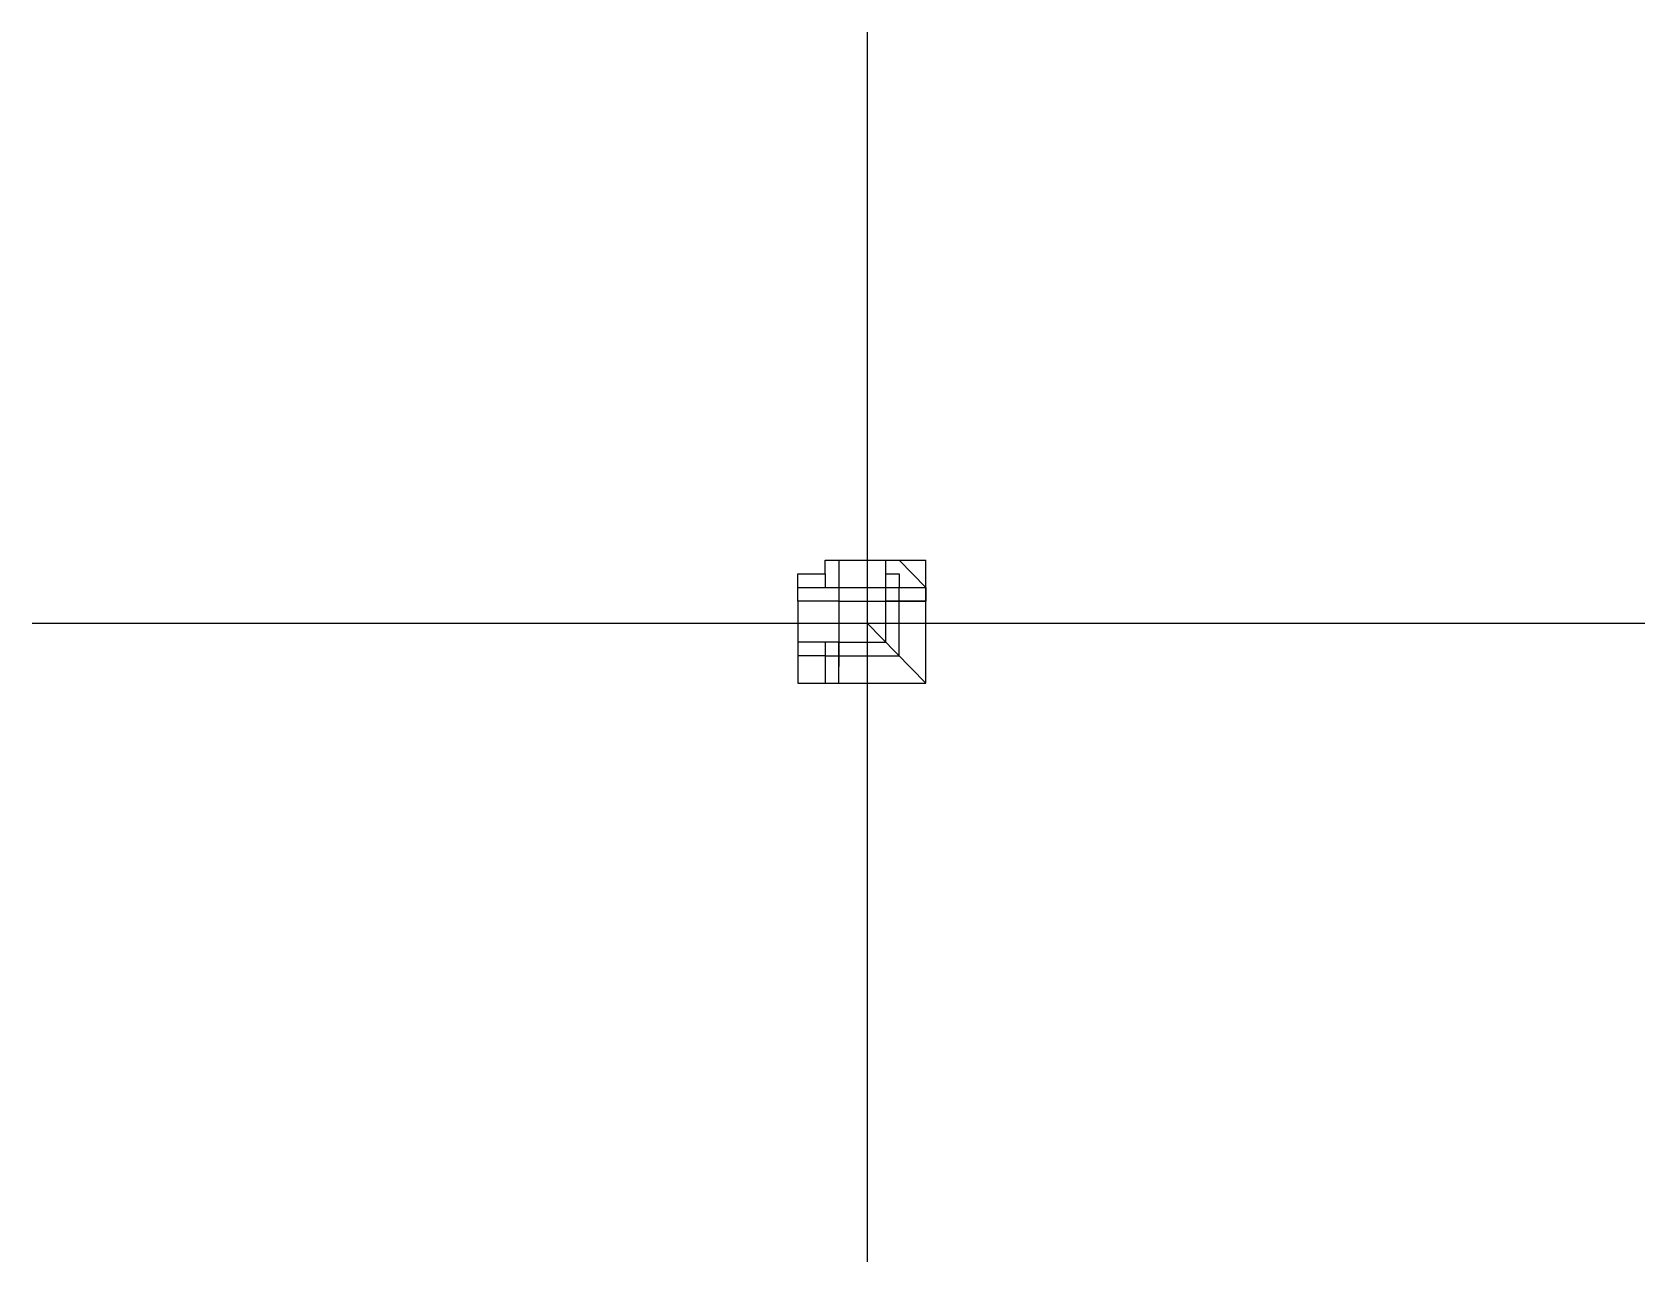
# Model space of a CAD drawing. Header units: millimetres. Extents: x 2513 to 4888, y 558 to 2368.
import ezdxf

# ---------------------------------------------------------------- set-up
doc = ezdxf.new("R2010")
doc.units = ezdxf.units.MM

msp = doc.modelspace()

# ---------------------------------------------------------------- linework, layer by layer
at = {"color": 114, "true_color": 0x139b48}
for p, q in [((3742.8, 2367.9), (3742.8, 558.2)), ((3700.8, 1590.7), (3829.3, 1590.7)), ((3770.2, 1470), (3770.2, 1590.7)), ((3829.3, 1410), (3829.3, 1590.7)), ((3700.8, 1550.7), (3829.3, 1550.7)), ((3789.9, 1450), (3789.9, 1550.7)), ((3640.8, 1530.7), (3640.8, 1434.4)), ((3700.8, 1530.7), (3700.8, 1434.4)), ((3700.8, 1530.7), (3829.3, 1530.7)), ((2513.2, 1497.9), (4887.8, 1497.9)), ((3742.8, 1497.9), (3829.3, 1410)), ((3700.8, 1470), (3770.2, 1470)), ((3700.8, 1450), (3789.9, 1450)), ((3700.8, 1410), (3829.3, 1410))]:
    msp.add_line(p, q, dxfattribs=at)
at = {"color": 7, "true_color": 0xffffff}
for p, q in [((3640.8, 1550.7), (3640.8, 1570.7)), ((3640.8, 1570.7), (3680.8, 1570.7)), ((3680.8, 1570.7), (3680.8, 1590.7)), ((3680.8, 1590.7), (3700.8, 1590.7)), ((3680.8, 1570.7), (3680.8, 1550.7)), ((3700.8, 1590.7), (3700.8, 1550.7)), ((3770.2, 1550.7), (3770.2, 1590.7)), ((3770.2, 1590.7), (3789.9, 1590.7)), ((3770.2, 1550.7), (3770.2, 1570.7)), ((3770.2, 1570.7), (3789.7, 1570.7)), ((3789.7, 1570.7), (3789.9, 1550.7)), ((3789.9, 1590.7), (3829.3, 1550.7)), ((3770.2, 1530.7), (3770.2, 1550.7)), ((3789.9, 1550.7), (3829.3, 1550.7)), ((3829.3, 1550.7), (3829.3, 1530.7)), ((3829.3, 1530.7), (3770.2, 1530.7)), ((3640.8, 1470), (3640.8, 1410)), ((3700.8, 1470), (3640.8, 1470)), ((3680.8, 1450), (3640.8, 1450)), ((3680.8, 1450), (3680.8, 1410)), ((3700.8, 1410), (3700.8, 1470)), ((3640.8, 1410), (3700.8, 1410))]:
    msp.add_line(p, q, dxfattribs=at)
for points in [[(3640.8, 1550.7), (3700.8, 1550.7), (3700.8, 1530.7), (3640.8, 1530.7)], [(3700.8, 1470), (3680.8, 1470), (3680.8, 1450), (3700.8, 1450)]]:
    msp.add_lwpolyline(points, close=True, dxfattribs=at)

doc.saveas('drawing.dxf')
